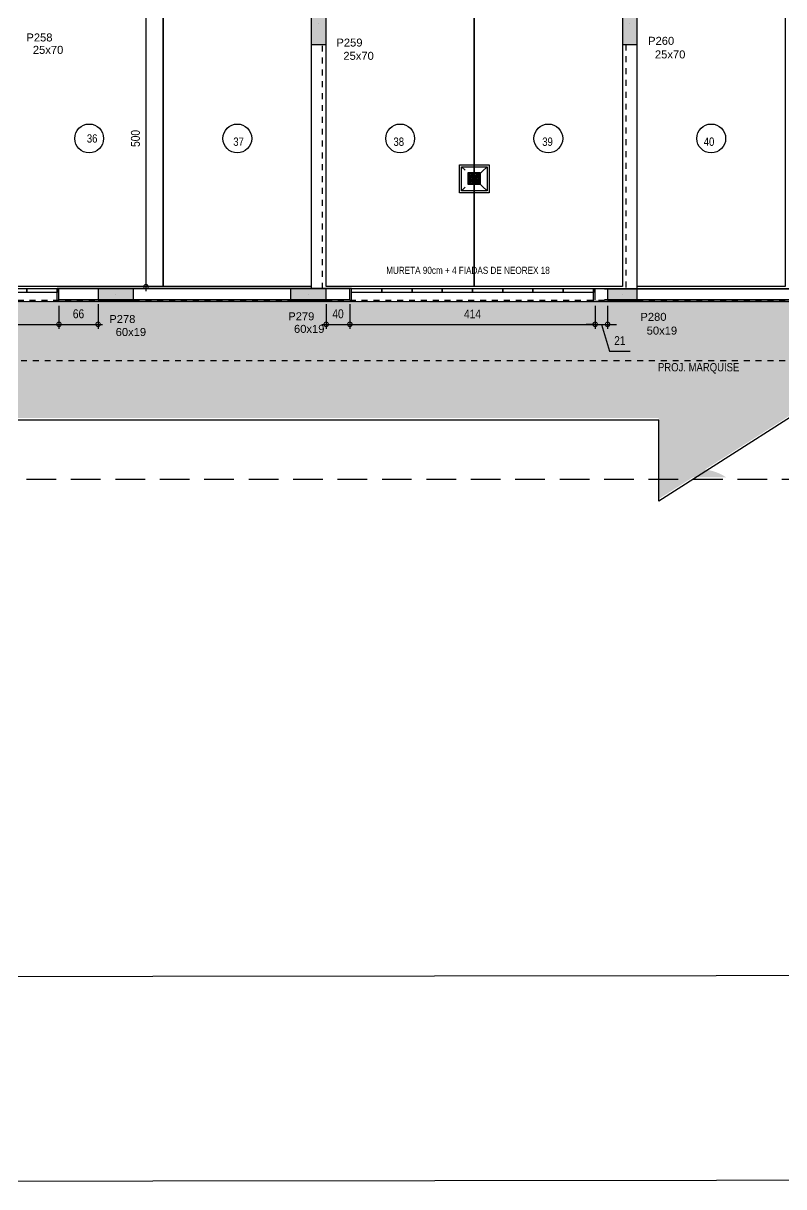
# Model space of a CAD drawing. Header units: metres. Extents: x -133 to 570, y -18 to 184.
# Drawn here: x -49.45 to -36.61, y -17.96 to 1.67 of the extents above; entities that cross this region are included whole.
import ezdxf
from ezdxf.enums import TextEntityAlignment as Align

# ---------------------------------------------------------------- set-up
doc = ezdxf.new("R2010")
doc.units = ezdxf.units.M
doc.header["$PDMODE"] = 1
for name, pattern in [('01-DUO-1ºPAVTO GERAL$0$252-LEGENDA DOS TERREOS$0$DASHDOT', [1, 0.5, -0.25, 0, -0.25]), ('01-DUO-1ºPAVTO GERAL$0$DASHDOT', [1, 0.5, -0.25, 0, -0.25]), ('DASHEDX2', [1.5, 1, -0.5]), ('terreno + circ vert$0$DASHEDX2', [1.5, 1, -0.5])]:
    doc.linetypes.add(name, pattern=pattern)
for name, color, linetype in [('01-DUO-1ºPAVTO GERAL$0$GG-DR0001', 7, 'Continuous'), ('01-DUO-1ºPAVTO GERAL$0$GG-DR0002', 7, 'Continuous'), ('01-DUO-1ºPAVTO GERAL$0$GG-DR0003', 7, 'Continuous'), ('01-DUO-1ºPAVTO GERAL$0$GG-DR0008', 8, 'Continuous'), ('01-DUO-1ºPAVTO GERAL$0$GG-DR0010', 7, 'Continuous'), ('01-DUO-1ºPAVTO GERAL$0$GG-SA0001', 7, 'Continuous'), ('01-DUO-1ºPAVTO GERAL$0$GG-SA0201', 7, '01-DUO-1ºPAVTO GERAL$0$252-LEGENDA DOS TERREOS$0$DASHDOT'), ('1', 232, 'DASHEDX2'), ('12', 232, 'Continuous'), ('242', 232, 'Continuous'), ('3', 2, 'Continuous'), ('9', 232, 'Continuous'), ('ARQ-ALV ACAB', 4, 'Continuous'), ('ARQ-ALV OSSO', 5, 'Continuous'), ('ARQ-AUX', 7, 'Continuous'), ('ARQ-AUX1', 1, 'Continuous'), ('ARQ-DIM EMBASAM', 2, 'Continuous'), ('ARQ-TXT EMBASAM', 2, 'Continuous'), ('ARQ-VG', 1, 'Continuous'), ('terreno + circ vert$0$ARQ-AUX1', 1, 'Continuous'), ('terreno + circ vert$0$ARQ-AUX2', 2, 'Continuous'), ('terreno + circ vert$0$ARQ-EST', 2, 'Continuous'), ('terreno + circ vert$0$ARQ-PRJ', 7, 'terreno + circ vert$0$DASHEDX2')]:
    doc.layers.add(name, color=color, linetype=linetype)
doc.styles.add('Adesa', font='ARIALN.TTF')
doc.styles.get("Standard").update_dxf_attribs({"font": 'arial.ttf'})
doc.dimstyles.new('ADESA 1-0075', dxfattribs={"dimtxt": 0.15, "dimasz": 0.15, "dimexe": 0.075, "dimexo": 0.1, "dimgap": 0.1, "dimtad": 1, "dimdec": 1, "dimlfac": 100, "dimzin": 12, "dimtxsty": 'Adesa', "dimblk": 'DOTSMALL', "dimcen": 1, "dimdle": 0.075, "dimclrd": 1, "dimclre": 1, "dimclrt": 256, "dimazin": 3, "dimtm": 1e-09, "dimtfac": 1, "dimtdec": 1, "dimtmove": 1, "dimatfit": 0, "dimldrblk": 'DOTSMALL', "dimfxl": 0.8, "dimtvp": 2, "dimtolj": 1, "dimtzin": 0, "dimarcsym": 0})

# ---------------------------------------------------------------- blocks, each defined once
blk = doc.blocks.new('terreno + circ vert')
at = {"layer": 'Defpoints'}
blk.add_lwpolyline([(45.0315, 1.1617, 0.0118069), (45.0465, 1.811), (45.1211, 8.4606), (42.945, 9.4812), (35.5548, 12.9472), (27.5061, 16.8929), (22.1014, 19.5405), (15.0017, 23.0148), (8.3251, 26.282), (0.4895, 30.0914), (-5.8932, 33.2362), (-11.2422, 35.8718), (-77.2068, 8.3436), (-72.4625, -3.025), (39.7459, -3.025), (40.5292, -3.025, 0.3925339)], format="xyb", close=True, dxfattribs=at)
at = {"layer": 'terreno + circ vert$0$ARQ-AUX1'}
for points in [[(-132.8558, -14.5091), (76.3731, -14.2627)], [(-132.8514, -17.9591), (76.3775, -17.7127)]]:
    blk.add_lwpolyline(points, dxfattribs=at)
at = {"layer": 'terreno + circ vert$0$ARQ-AUX2'}
blk.add_lwpolyline([(50.6534, 15.6421), (50.954, 7.4395), (50.9733, 6.3505), (49.7456, 5.0785), (48.4958, 5.0564), (48.5844, 0.0551), (49.8343, 0.0772), (51.1062, -1.1505), (51.1366, -2.868, -0.4190878), (46.6423, -7.4477), (41.7571, -7.4531), (40.5424, -6.2398), (40.5424, -5.025), (-9.4576, -5.025), (-9.4576, -6.3993), (-12.8191, -4.225), (-35.3141, -4.225), (-38.7204, -6.3934), (-38.7204, -5.025), (-98.7204, -5.025)], format="xyb", dxfattribs=at)
at = {"layer": 'terreno + circ vert$0$ARQ-EST', "color": 102}
blk.add_lwpolyline([(45.0315, 1.1617, 0.011807), (45.0465, 1.811), (45.1211, 8.4606), (42.945, 9.4812), (35.5548, 12.9472), (27.5061, 16.8929), (22.1014, 19.5405), (15.0017, 23.0148), (8.3251, 26.282), (0.4895, 30.0914), (-5.8932, 33.2362), (-11.2422, 35.8718), (-77.2068, 8.3436), (-72.4625, -3.025), (39.7459, -3.025), (40.5291, -3.025, 0.3925275), (45.0315, 1.1617)], format="xyb", dxfattribs=at)
at = {"layer": 'terreno + circ vert$0$ARQ-PRJ', "color": 1, "ltscale": 0.5}
blk.add_lwpolyline([(48.0419, 1.3908), (48.1056, 7.0609), (42.945, 9.4812), (35.5548, 12.9472), (27.5061, 16.8929), (22.1014, 19.5405), (15.0017, 23.0148), (8.3251, 26.282), (0.4895, 30.0914), (-5.8932, 33.2362), (-12.2759, 36.3811), (-18.9156, 39.6675), (-31.5995, 31.2229), (-104.3835, 0.8491), (-104.1403, -6.025), (40.5424, -6.025, 0.4109303)], format="xyb", close=True, dxfattribs=at)
blk = doc.blocks.new('PL NEOREX 18')
at = {"layer": 'ARQ-AUX1'}
blk.add_lwpolyline([(0, 0), (0.51, 0), (0.51, -0.07), (0, -0.07)], close=True, dxfattribs=at)
blk = doc.blocks.new('_DotSmall')
at = {"color": 0, "linetype": 'ByBlock', "const_width": 0.5}
blk.add_lwpolyline([(-0.0625, 0, 1), (0.0625, 0, 1)], format="xyb", close=True, dxfattribs=at)
blk = doc.blocks.new('*D104')
at = {"layer": 'ARQ-DIM EMBASAM', "color": 1, "lineweight": -2, "transparency": 16777216}
for p, q in [((-43.933, -3.1), (-43.933, -3.486)), ((-39.793, -3.1), (-39.793, -3.486)), ((-44.008, -3.411), (-39.718, -3.411))]:
    blk.add_line(p, q, dxfattribs=at)
at = {"layer": 'Defpoints', "color": 0, "transparency": 16777216}
for p in [(-43.933, -3, 0), (-39.793, -3), (-39.793, -3.411)]:
    blk.add_point(p, dxfattribs=at)
at = {"layer": 'ARQ-DIM EMBASAM', "color": 1, "lineweight": -2, "transparency": 16777216, "xscale": 0.15, "yscale": 0.15, "zscale": 0.15, "rotation": 180}
blk.add_blockref('_DotSmall', (-43.933, -3.411), dxfattribs=at)
at = {"layer": 'ARQ-DIM EMBASAM', "color": 1, "lineweight": -2, "transparency": 16777216, "xscale": 0.15, "yscale": 0.15, "zscale": 0.15}
blk.add_blockref('_DotSmall', (-39.793, -3.411), dxfattribs=at)
at = {"layer": 'ARQ-DIM EMBASAM', "transparency": 16777216, "insert": (-41.863, -3.236), "char_height": 0.15, "attachment_point": 5, "style": 'Adesa'}
blk.add_mtext('\\A1;414', dxfattribs=at)
blk = doc.blocks.new('*D105')
at = {"layer": 'ARQ-DIM EMBASAM', "color": 1, "lineweight": -2, "transparency": 16777216}
for p, q in [((-52.983, -3.1), (-52.983, -3.486)), ((-48.843, -3.1), (-48.843, -3.486)), ((-53.058, -3.411), (-48.768, -3.411))]:
    blk.add_line(p, q, dxfattribs=at)
at = {"layer": 'Defpoints', "color": 0, "transparency": 16777216}
for p in [(-52.983, -3, 0), (-48.843, -3), (-48.843, -3.411)]:
    blk.add_point(p, dxfattribs=at)
at = {"layer": 'ARQ-DIM EMBASAM', "color": 1, "lineweight": -2, "transparency": 16777216, "xscale": 0.15, "yscale": 0.15, "zscale": 0.15, "rotation": 180}
blk.add_blockref('_DotSmall', (-52.983, -3.411), dxfattribs=at)
at = {"layer": 'ARQ-DIM EMBASAM', "color": 1, "lineweight": -2, "transparency": 16777216, "xscale": 0.15, "yscale": 0.15, "zscale": 0.15}
blk.add_blockref('_DotSmall', (-48.843, -3.411), dxfattribs=at)
at = {"layer": 'ARQ-DIM EMBASAM', "transparency": 16777216, "insert": (-50.913, -3.236), "char_height": 0.15, "attachment_point": 5, "style": 'Adesa'}
blk.add_mtext('\\A1;414', dxfattribs=at)
blk = doc.blocks.new('*D91')
at = {"layer": 'ARQ-DIM EMBASAM', "color": 1, "lineweight": -2, "transparency": 16777216}
for p, q in [((-39.793, -3.1), (-39.793, -3.486)), ((-39.583, -3.1), (-39.583, -3.486)), ((-39.793, -3.411), (-39.943, -3.411)), ((-39.793, -3.411), (-39.583, -3.411)), ((-39.793, -3.411), (-39.583, -3.411)), ((-39.688, -3.411), (-39.553, -3.862)), ((-39.583, -3.411), (-39.433, -3.411)), ((-39.553, -3.862), (-39.199, -3.862))]:
    blk.add_line(p, q, dxfattribs=at)
at = {"layer": 'Defpoints', "color": 0, "transparency": 16777216}
for p in [(-39.793, -3), (-39.583, -3), (-39.583, -3.411)]:
    blk.add_point(p, dxfattribs=at)
at = {"layer": 'ARQ-DIM EMBASAM', "color": 1, "lineweight": -2, "transparency": 16777216, "xscale": 0.15, "yscale": 0.15, "zscale": 0.15}
blk.add_blockref('_DotSmall', (-39.793, -3.411), dxfattribs=at)
at = {"layer": 'ARQ-DIM EMBASAM', "color": 1, "lineweight": -2, "transparency": 16777216, "xscale": 0.15, "yscale": 0.15, "zscale": 0.15, "rotation": 180}
blk.add_blockref('_DotSmall', (-39.583, -3.411), dxfattribs=at)
at = {"layer": 'ARQ-DIM EMBASAM', "transparency": 16777216, "insert": (-39.376, -3.686), "char_height": 0.15, "attachment_point": 5, "style": 'Adesa'}
blk.add_mtext('\\A1;21', dxfattribs=at)
blk = doc.blocks.new('*D92')
at = {"layer": 'ARQ-DIM EMBASAM', "color": 1, "lineweight": -2, "transparency": 16777216}
for p, q in [((-48.843, -3.1), (-48.843, -3.486)), ((-48.183, -3.07), (-48.183, -3.486)), ((-48.918, -3.411), (-48.108, -3.411))]:
    blk.add_line(p, q, dxfattribs=at)
at = {"layer": 'Defpoints', "color": 0, "transparency": 16777216}
for p in [(-48.843, -3), (-48.183, -2.97), (-48.183, -3.411)]:
    blk.add_point(p, dxfattribs=at)
at = {"layer": 'ARQ-DIM EMBASAM', "color": 1, "lineweight": -2, "transparency": 16777216, "xscale": 0.15, "yscale": 0.15, "zscale": 0.15, "rotation": 180}
blk.add_blockref('_DotSmall', (-48.843, -3.411), dxfattribs=at)
at = {"layer": 'ARQ-DIM EMBASAM', "color": 1, "lineweight": -2, "transparency": 16777216, "xscale": 0.15, "yscale": 0.15, "zscale": 0.15}
blk.add_blockref('_DotSmall', (-48.183, -3.411), dxfattribs=at)
at = {"layer": 'ARQ-DIM EMBASAM', "transparency": 16777216, "insert": (-48.513, -3.234), "char_height": 0.15, "attachment_point": 5, "style": 'Adesa'}
blk.add_mtext('\\A1;66', dxfattribs=at)
blk = doc.blocks.new('*D100')
at = {"layer": 'ARQ-DIM EMBASAM', "color": 1, "lineweight": -2, "transparency": 16777216}
for p, q in [((-44.333, -3.07), (-44.333, -3.486)), ((-43.933, -3.07), (-43.933, -3.486)), ((-44.408, -3.411), (-43.858, -3.411))]:
    blk.add_line(p, q, dxfattribs=at)
at = {"layer": 'Defpoints', "color": 0, "transparency": 16777216}
for p in [(-44.333, -2.97), (-43.933, -2.97), (-43.933, -3.411)]:
    blk.add_point(p, dxfattribs=at)
at = {"layer": 'ARQ-DIM EMBASAM', "color": 1, "lineweight": -2, "transparency": 16777216, "xscale": 0.15, "yscale": 0.15, "zscale": 0.15, "rotation": 180}
blk.add_blockref('_DotSmall', (-44.333, -3.411), dxfattribs=at)
at = {"layer": 'ARQ-DIM EMBASAM', "color": 1, "lineweight": -2, "transparency": 16777216, "xscale": 0.15, "yscale": 0.15, "zscale": 0.15}
blk.add_blockref('_DotSmall', (-43.933, -3.411), dxfattribs=at)
at = {"layer": 'ARQ-DIM EMBASAM', "transparency": 16777216, "insert": (-44.133, -3.234), "char_height": 0.15, "attachment_point": 5, "style": 'Adesa'}
blk.add_mtext('\\A1;40', dxfattribs=at)
blk = doc.blocks.new('vaga')
blk.add_lwpolyline([(5, 0), (5, -2.5), (0, -2.5), (0, 0)], close=True)
blk.add_circle((2.5, -1.25), 0.243)
blk = doc.blocks.new('*D174')
at = {"layer": 'ARQ-DIM EMBASAM', "color": 1, "lineweight": -2, "transparency": 16777216}
for p, q in [((-47.183, 2.225), (-47.45, 2.225)), ((-47.375, 2.3), (-47.375, -2.85)), ((-47.183, -2.775), (-47.45, -2.775))]:
    blk.add_line(p, q, dxfattribs=at)
at = {"layer": 'Defpoints', "color": 0, "transparency": 16777216}
for p in [(-47.083, 2.225, 0), (-47.375, -2.775), (-47.083, -2.775, 0)]:
    blk.add_point(p, dxfattribs=at)
at = {"layer": 'ARQ-DIM EMBASAM', "color": 1, "lineweight": -2, "transparency": 16777216, "xscale": 0.15, "yscale": 0.15, "zscale": 0.15}
for p, rotation in [((-47.375, 2.225), 90), ((-47.375, -2.775), 270)]:
    blk.add_blockref('_DotSmall', p, dxfattribs=dict(at, rotation=rotation))
at = {"layer": 'ARQ-DIM EMBASAM', "transparency": 16777216, "insert": (-47.552, -0.275), "char_height": 0.15, "attachment_point": 5, "rotation": 90, "style": 'Adesa'}
blk.add_mtext('\\A1;500', dxfattribs=at)
blk = doc.blocks.new('01-DUO-1ºPAVTO GERAL$0$252-LEGENDA DOS TERREOS$0$CAP')
at = {"layer": '01-DUO-1ºPAVTO GERAL$0$GG-DR0003'}
blk.add_lwpolyline([(-0.369, 0.35), (0.369, 0.35), (0.369, -0.35), (-0.369, -0.35)], close=True, dxfattribs=at)
at = {"layer": '01-DUO-1ºPAVTO GERAL$0$GG-DR0010'}
blk.add_lwpolyline([(-0.319, 0.3), (0.319, 0.3), (0.319, -0.3), (-0.319, -0.3)], close=True, dxfattribs=at)
at = {"layer": '01-DUO-1ºPAVTO GERAL$0$GG-SA0201', "linetype": '01-DUO-1ºPAVTO GERAL$0$DASHDOT'}
for p, q in [((0.319, -0.3), (-0.319, 0.3)), ((0.319, 0.3), (-0.319, -0.3))]:
    blk.add_line(p, q, dxfattribs=at)
blk = doc.blocks.new('01-DUO-1ºPAVTO GERAL$0$252-LEGENDA DOS TERREOS$0$GG-RALO25x25')
at = {"layer": '01-DUO-1ºPAVTO GERAL$0$GG-DR0002'}
for p, q in [((-0.124, 0.128), (0.126, 0.128)), ((-0.124, -0.122), (-0.124, 0.128)), ((0.126, 0.128), (0.126, -0.122)), ((0.126, -0.122), (-0.124, -0.122))]:
    blk.add_line(p, q, dxfattribs=at)
at = {"layer": '01-DUO-1ºPAVTO GERAL$0$GG-DR0008'}
for p, q in [((-0.116, 0.121), (0.119, 0.121)), ((-0.116, -0.114), (-0.116, 0.121)), ((-0.107, 0.107), (-0.058, 0.107)), ((-0.107, 0.058), (-0.107, 0.107)), ((-0.067, 0.006), (-0.106, 0.01)), ((-0.101, 0.034), (-0.063, 0.022)), ((-0.06, 0.03), (-0.098, 0.043)), ((-0.081, 0.07), (-0.05, 0.044)), ((-0.044, 0.05), (-0.074, 0.077)), ((-0.029, 0.006), (-0.054, 0.006)), ((-0.048, 0.096), (-0.029, 0.06)), ((-0.021, 0.063), (-0.039, 0.1)), ((-0.01, 0.106), (-0.006, 0.067)), ((-0.006, 0.054), (-0.006, 0.029)), ((0.006, 0.029), (0.006, 0.054)), ((0.007, 0.067), (0.011, 0.106)), ((0.034, 0.101), (0.022, 0.063)), ((0.054, 0.006), (0.029, 0.006)), ((0.03, 0.06), (0.043, 0.098)), ((0.07, 0.081), (0.044, 0.05)), ((0.05, 0.044), (0.077, 0.074)), ((0.058, 0.107), (0.107, 0.107)), ((0.096, 0.048), (0.06, 0.029)), ((0.063, 0.021), (0.1, 0.039)), ((0.106, 0.01), (0.067, 0.006)), ((0.107, 0.107), (0.107, 0.058)), ((0.119, 0.121), (0.119, -0.114)), ((0.119, -0.114), (-0.116, -0.114)), ((-0.107, -0.107), (-0.107, -0.058)), ((-0.058, -0.107), (-0.107, -0.107)), ((-0.106, -0.011), (-0.067, -0.007)), ((-0.063, -0.021), (-0.1, -0.039)), ((-0.096, -0.048), (-0.06, -0.029)), ((-0.05, -0.044), (-0.077, -0.074)), ((-0.07, -0.081), (-0.044, -0.05)), ((-0.054, -0.006), (-0.029, -0.006)), ((-0.03, -0.06), (-0.043, -0.098)), ((-0.034, -0.101), (-0.022, -0.063)), ((-0.006, -0.067), (-0.01, -0.106)), ((-0.006, -0.029), (-0.006, -0.054)), ((0.006, -0.054), (0.006, -0.029)), ((0.011, -0.106), (0.007, -0.067)), ((0.021, -0.063), (0.039, -0.1)), ((0.029, -0.006), (0.054, -0.006)), ((0.048, -0.096), (0.029, -0.06)), ((0.044, -0.05), (0.074, -0.077)), ((0.081, -0.07), (0.05, -0.044)), ((0.107, -0.107), (0.058, -0.107)), ((0.06, -0.03), (0.098, -0.043)), ((0.101, -0.034), (0.063, -0.022)), ((0.067, -0.007), (0.106, -0.011)), ((0.107, -0.058), (0.107, -0.107))]:
    blk.add_line(p, q, dxfattribs=at)
blk.add_circle((0, 0), 0.0148, dxfattribs=at)
for radius, start, end in [(0.122, 118.5062, 151.4935), (0.107, 158.8888, 174.7912), (0.107, 136.3888, 153.52), (0.107, 113.8888, 131.02), (0.0669, 161.3747, 174.7912), (0.0669, 138.8747, 154.1), (0.054, 96.5217, 173.4783), (0.0669, 116.3747, 131.6), (0.107, 96.1033, 108.52), (0.0301, 101.7738, 168.2262), (0.0669, 96.1033, 109.1), (0.0669, 71.3747, 84.7912), (0.054, 6.5217, 83.4783), (0.0301, 11.7738, 78.2262), (0.107, 68.8888, 84.7912), (0.0669, 48.8747, 64.1), (0.107, 46.3888, 63.52), (0.0669, 26.3747, 41.6), (0.122, 28.5065, 61.4938), (0.0669, 5.2088, 19.1), (0.107, 23.8888, 41.02), (0.107, 5.2088, 18.52), (0.122, 208.5065, 241.4938), (0.107, 186.1033, 198.52), (0.107, 203.8888, 221.02), (0.107, 226.3888, 243.52), (0.0669, 186.1033, 199.1), (0.0669, 206.3747, 221.6), (0.054, 186.5217, 263.4783), (0.0669, 228.8747, 244.1), (0.107, 248.8888, 263.8967), (0.0301, 191.7738, 258.2262), (0.0669, 251.3747, 263.8967), (0.0301, 281.7738, 348.2262), (0.054, 276.5217, 353.4783), (0.0669, 275.2088, 289.1), (0.107, 275.2088, 288.52), (0.0669, 296.3747, 311.6), (0.107, 293.8888, 311.02), (0.0669, 318.8747, 334.1), (0.122, 298.5062, 331.4935), (0.0669, 341.3747, 353.8967), (0.107, 316.3888, 333.52), (0.107, 338.8888, 353.8967)]:
    blk.add_arc((0, 0), radius, start, end, dxfattribs=at)
blk = doc.blocks.new('01-DUO-1ºPAVTO GERAL$0$capr')
at = {"layer": '01-DUO-1ºPAVTO GERAL$0$GG-DR0001', "xscale": 0.810756977158082, "yscale": 0.810756977158082, "zscale": 0.810756977158082}
blk.add_blockref('01-DUO-1ºPAVTO GERAL$0$252-LEGENDA DOS TERREOS$0$GG-RALO25x25', (0, 0), dxfattribs=at)
at = {"layer": '01-DUO-1ºPAVTO GERAL$0$GG-DR0002', "xscale": 0.6766917293233085, "yscale": 0.6766917293233085, "zscale": 0.6766917293233085}
blk.add_blockref('01-DUO-1ºPAVTO GERAL$0$252-LEGENDA DOS TERREOS$0$CAP', (0, 0), dxfattribs=at)
blk = doc.blocks.new('A$Cee096e9b')
at = {"layer": '01-DUO-1ºPAVTO GERAL$0$GG-SA0001'}
blk.add_blockref('01-DUO-1ºPAVTO GERAL$0$capr', (-41.833, -0.955, 0), dxfattribs=at)
blk = doc.blocks.new('EST-LO-024-2S2-R00')
at = {"layer": '3'}
h = blk.add_hatch(color=8, dxfattribs=at)
h.dxf.hatch_style = 1
h.paths.add_polyline_path([(-2992.8, -2270.2), (-3019.8, -2205.6), (-3034.5, -2211.8), (-3140.1, -1958.9), (-3125.3, -1952.8), (-3148.4, -1897.4), (-3180.7, -1910.9), (-3025.1, -2283.7)])
h.paths.add_polyline_path([(-3206.6, -1758), (-3258.6, -1633.5), (-3290.9, -1646.9), (-3238.9, -1771.5)])
h.paths.add_polyline_path([(-3349, -1507.6), (-3316.7, -1494.1), (-3339.8, -1438.7), (-3354.6, -1444.9), (-3459.4, -1193.9), (-3444.6, -1187.7), (-3471.6, -1123.1), (-3503.9, -1136.6)])
h.paths.add_polyline_path([(-306.7, -556.4), (-324.2, -563.7), (-113.5, -1068.5), (37.8, -1005.3), (30.5, -987.8), (-103.3, -1043.7)])
h.paths.add_polyline_path([(-359.3, -578.4), (-336.2, -633.7), (-321.4, -627.5), (-160.8, -1012.4), (-175.5, -1018.5), (-140.1, -1103.5), (-87.5, -1081.5), (-94.7, -1064.2), (-115.1, -1072.7), (-327, -564.9)])
h.paths.add_polyline_path([(395.9, -855.9), (368.9, -791.3), (354.2, -797.5), (193.5, -412.6), (208.3, -406.5), (185.2, -351.1), (-61.2, -453.9), (-28.1, -533.3), (-10.5, -526), (-36.4, -464.2), (160.2, -382.1), (356.3, -851.9), (159.7, -933.9), (133.1, -870.2), (115.6, -877.5), (142.2, -941.2), (123.7, -948.9), (131, -966.4)])
h.paths.add_polyline_path([(-627.4, 63.9), (-600.4, -0.7), (-585.6, 5.5), (-425.8, -377.5), (-440.5, -383.6), (-417.4, -439), (-385.1, -425.5), (-595.1, 77.4)])
h.paths.add_polyline_path([(-82.9, 291.2), (-592.3, 78.6), (-382.4, -424.4), (-364.8, -417), (-567.4, 68.4), (-107.9, 260.2), (-6.9, 18.4), (-242.3, -79.8), (-140.6, -323.5), (-70, -294), (-77.3, -276.5), (-130.4, -298.6), (-217.4, -90), (0.4, 0.9), (87.4, -207.7), (34.4, -229.8), (41.7, -247.4), (127, -211.8), (103.9, -156.4), (89.2, -162.5), (-70.7, 220.4), (-55.9, 226.6)])
h.paths.add_polyline_path([(2148.7, 313.5), (2171.8, 258.1), (2186.6, 264.2), (2292.1, 11.4), (2277.4, 5.2), (2304.3, -59.4), (2336.6, -45.9), (2181, 326.9)])
h.paths.add_polyline_path([(2122.9, 466.3), (2070.9, 590.9), (2038.6, 577.4), (2090.6, 452.8)])
h.paths.add_polyline_path([(1825.6, 1087.7), (1852.5, 1023.1), (1867.3, 1029.3), (1972.1, 778.3), (1957.3, 772.1), (1980.4, 716.7), (2012.7, 730.2), (1857.9, 1101.2)])
h.paths.add_polyline_path([(687.2, -2304.2), (747.2, -2304.2), (747.2, -2285.2), (687.2, -2285.2)])
h.paths.add_polyline_path([(172.1, -2304.2), (222.1, -2304.2), (222.1, -2285.2), (172.1, -2285.2)])
h.paths.add_polyline_path([(-362.9, -2304.2), (-302.9, -2304.2), (-302.9, -2285.2), (-362.9, -2285.2)])
h.paths.add_polyline_path([(-687.9, -2304.2), (-627.9, -2304.2), (-627.9, -2285.2), (-687.9, -2285.2)])
h.paths.add_polyline_path([(-3188.9, -1899.1), (-3198.5, -1876), (-3244.7, -1895.3), (-3235, -1918.4)])
h.paths.add_polyline_path([(-3615.3, -2304.2), (-3555.3, -2304.2), (-3555.3, -2279.2), (-3615.3, -2279.2)])
h.paths.add_polyline_path([(-3783, -1816.6), (-3792.7, -1793.5), (-3849.9, -1817.4), (-3840.3, -1840.5)])
h.paths.add_polyline_path([(-3945.1, -1347.8), (-3954.7, -1324.7), (-4000.8, -1344), (-3991.2, -1367)])
h.paths.add_polyline_path([(-4149.4, -2248.7), (-4126.3, -2304.1), (-4099.2, -2304.1), (-4126.3, -2239.1)])
h.paths.add_polyline_path([(-3030.3, -2279.2), (-3078.8, -2279.2), (-3078.8, -2304.2), (-3019.8, -2304.2)])
h.paths.add_polyline_path([(-4202.5, -1991.6), (-4212.1, -1968.6), (-4258.3, -1987.8), (-4248.6, -2010.9)])
h.paths.add_polyline_path([(-4393.1, -1534.7), (-4402.8, -1511.7), (-4448.9, -1530.9), (-4439.3, -1554)])
h.paths.add_polyline_path([(-3497, -1160.8), (-3506.6, -1137.8), (-3552.8, -1157), (-3543.2, -1180.1)])
h.paths.add_polyline_path([(-3306.3, -1617.7), (-3316, -1594.6), (-3362.1, -1613.9), (-3352.5, -1636.9)])
h.paths.add_polyline_path([(-1267.9, -2304.2), (-1207.9, -2304.2), (-1207.9, -2285.2), (-1267.9, -2285.2)])
h.paths.add_polyline_path([(-1847.9, -2304.2), (-1787.9, -2304.2), (-1787.9, -2285.2), (-1847.9, -2285.2)])
h.paths.add_polyline_path([(-2427.9, -2304.2), (-2367.9, -2304.2), (-2367.9, -2285.2), (-2427.9, -2285.2)])
h.paths.add_polyline_path([(-2506.5, -2067.2), (-2474.2, -2053.8), (-2512.7, -1961.5), (-2545, -1975)])
h.paths.add_polyline_path([(197.1, -1873.2), (222.1, -1873.2), (222.1, -1803.2), (197.1, -1803.2)])
h.paths.add_polyline_path([(-327.9, -1873.2), (-302.9, -1873.2), (-302.9, -1803.2), (-327.9, -1803.2)])
h.paths.add_polyline_path([(-852.9, -1873.2), (-827.9, -1873.2), (-827.9, -1803.2), (-852.9, -1803.2)])
h.paths.add_polyline_path([(722.1, -1851.2), (747.1, -1851.2), (747.1, -1781.2), (722.1, -1781.2)])
h.paths.add_polyline_path([(-2008.1, -1859.3), (-1971.2, -1843.9), (-2009.7, -1751.6), (-2046.7, -1767)])
h.paths.add_polyline_path([(-1509.8, -1651.3), (-1477.5, -1637.8), (-1516, -1545.5), (-1548.3, -1559)])
h.paths.add_polyline_path([(-2727, -1538.9), (-2694.7, -1525.4), (-2733.2, -1433.1), (-2765.5, -1446.6)])
h.paths.add_polyline_path([(722.1, -1393.2), (747.1, -1393.2), (747.1, -1323.2), (722.1, -1323.2)])
h.paths.add_polyline_path([(-1016, -1445.3), (-983.7, -1431.8), (-1022.3, -1339.5), (-1054.6, -1353)])
h.paths.add_polyline_path([(-2180.3, -1446.7), (-2143.4, -1431.3), (-2181.9, -1339.1), (-2218.8, -1354.5)])
h.paths.add_polyline_path([(-522.3, -1239.1), (-490.1, -1225.7), (-528.6, -1133.4), (-560.9, -1146.9)])
h.paths.add_polyline_path([(-1682, -1238.8), (-1649.7, -1225.3), (-1688.2, -1133), (-1720.5, -1146.5)])
h.paths.add_polyline_path([(-2277, -1215.1), (-2240.1, -1199.7), (-2278.6, -1107.4), (-2315.5, -1122.8)])
h.paths.add_polyline_path([(-1188.2, -1032.7), (-1155.9, -1019.2), (-1194.5, -926.9), (-1226.8, -940.4)])
h.paths.add_polyline_path([(-1778.6, -1007.1), (-1746.3, -993.6), (-1784.9, -901.4), (-1817.2, -914.8)])
h.paths.add_polyline_path([(-2946.7, -1012.4), (-2914.4, -998.9), (-2952.9, -906.7), (-2985.2, -920.1)])
h.paths.add_polyline_path([(349, -899.3), (404.4, -876.2), (397, -858.7), (341.7, -881.8)])
h.paths.add_polyline_path([(-694.5, -826.6), (-662.2, -813.1), (-700.7, -720.9), (-733, -734.3)])
h.paths.add_polyline_path([(769.3, -730.4), (801.6, -716.9), (792, -693.8), (759.7, -707.3)])
h.paths.add_polyline_path([(-1284.9, -801.1), (-1252.6, -787.6), (-1291.1, -695.3), (-1323.4, -708.8)])
h.paths.add_polyline_path([(-2448.4, -804.4), (-2411.5, -789), (-2450, -696.7), (-2486.9, -712.2)])
h.paths.add_polyline_path([(72.8, -775.1), (90.4, -767.8), (32.2, -628.4), (14.7, -635.7)], flags=17)
h.paths.add_polyline_path([(793.6, -689.9), (825.9, -676.4), (787.4, -584.1), (755.1, -597.6)])
h.paths.add_polyline_path([(-791.2, -595), (-758.9, -581.5), (-797.4, -489.2), (-829.7, -502.7)])
h.paths.add_polyline_path([(-1950, -596.5), (-1917.7, -583), (-1956.3, -490.7), (-1988.6, -504.2)])
h.paths.add_polyline_path([(1289.2, -483.1), (1326.1, -467.7), (1287.6, -375.4), (1250.7, -390.8)])
h.paths.add_polyline_path([(-1456.3, -390.4), (-1424, -376.9), (-1462.5, -284.6), (-1494.8, -298.1)])
h.paths.add_polyline_path([(1792.2, -273.1), (1824.5, -259.7), (1785.9, -167.4), (1753.6, -180.9)])
h.paths.add_polyline_path([(621.5, -277.4), (653.8, -263.9), (615.2, -171.6), (582.9, -185.1)])
h.paths.add_polyline_path([(-962.6, -184.3), (-930.3, -170.8), (-968.8, -78.6), (-1001.1, -92)])
h.paths.add_polyline_path([(1117, -70.5), (1153.9, -55.1), (1115.4, 37.1), (1078.5, 21.7)])
h.paths.add_polyline_path([(524.8, -45.7), (557.1, -32.3), (518.6, 60), (486.3, 46.5)])
h.paths.add_polyline_path([(1020.4, 161.1), (1057.3, 176.5), (1018.8, 268.8), (981.8, 253.4)])
h.paths.add_polyline_path([(1571.6, 255.2), (1603.9, 268.7), (1565.4, 360.9), (1533.1, 347.5)])
h.paths.add_polyline_path([(353.4, 364.9), (385.7, 378.4), (347.2, 470.7), (314.9, 457.2)])
h.paths.add_polyline_path([(849, 571.8), (885.9, 587.2), (847.4, 679.4), (810.4, 664)])
h.paths.add_polyline_path([(1351.9, 781.7), (1384.2, 795.1), (1345.7, 887.4), (1313.4, 874)])
h.paths.add_polyline_path([(-3822, -2163.3), (-3831.7, -2140.3), (-3877.8, -2159.5), (-3868.2, -2182.6)])
edge = h.paths.add_edge_path(flags=17)
edge.add_arc((-4437.3, -2293.7), 20, 0, 360)
edge = h.paths.add_edge_path(flags=17)
edge.add_arc((-4795.4, -2067.7), 20, 0, 360)
edge = h.paths.add_edge_path(flags=17)
edge.add_arc((-4570.7, -1974), 20, 0, 360)
edge = h.paths.add_edge_path()
edge.add_arc((-4697.2, -1670.8), 20, 0, 360)
edge = h.paths.add_edge_path(flags=17)
edge.add_arc((-4437.3, -2293.7), 20, 0, 360)
edge = h.paths.add_edge_path(flags=17)
edge.add_arc((-4795.4, -2067.7), 20, 0, 360)
edge = h.paths.add_edge_path(flags=17)
edge.add_arc((-4570.7, -1974), 20, 0, 360)
at = {"layer": '1'}
for p, q in [((-687.9, -2285.2), (-833.9, -2285.2)), ((222.1, -2285.2), (687.2, -2285.2)), ((222.1, -2304.2), (687.2, -2304.2)), ((-2897.9, -2406.2), (747.2, -2406.2))]:
    blk.add_line(p, q, dxfattribs=at)
for points in [[(-327.9, -1873), (-327.9, -2285.2)], [(-308.9, -2285.2), (-308.9, -1873)], [(203.1, -1873), (203.1, -2285.2)], [(222.1, -2285.2), (222.1, -1873)], [(-362.9, -2285.2), (-627.9, -2285.2)], [(172.1, -2285.2), (-302.9, -2285.2)], [(-843.4, -2304.2), (-687.9, -2304.2)], [(-627.9, -2304.2), (-362.9, -2304.2)], [(-302.9, -2304.2), (172.1, -2304.2)]]:
    blk.add_lwpolyline(points, dxfattribs=at)
at = {"layer": '242', "linetype": 'Continuous'}
for p, q in [((-315.4, -1838.4), (-315.4, -1838.4)), ((209.6, -1838.4), (209.6, -1838.4)), ((-657.9, -2294.7), (-657.9, -2294.7)), ((-332.9, -2294.7), (-332.9, -2294.7)), ((197.1, -2294.7), (197.1, -2294.7))]:
    blk.add_line(p, q, dxfattribs=at)
at = {"layer": '3'}
for p, q in [((-315.4, -1838.4), (-315.4, -1838.4)), ((209.6, -1838.4), (209.6, -1838.4)), ((-657.9, -2294.7), (-657.9, -2294.7)), ((-332.9, -2294.7), (-332.9, -2294.7)), ((197.1, -2294.7), (197.1, -2294.7))]:
    blk.add_line(p, q, dxfattribs=at)
for points in [[(-327.9, -1873.2), (-302.9, -1873.2), (-302.9, -1803.2), (-327.9, -1803.2), (-327.9, -1873.2)], [(197.1, -1873.2), (222.1, -1873.2), (222.1, -1803.2), (197.1, -1803.2), (197.1, -1873.2)], [(-687.9, -2304.2), (-627.9, -2304.2), (-627.9, -2285.2), (-687.9, -2285.2), (-687.9, -2304.2)], [(-362.9, -2304.2), (-302.9, -2304.2), (-302.9, -2285.2), (-362.9, -2285.2), (-362.9, -2304.2)], [(172.1, -2304.2), (222.1, -2304.2), (222.1, -2285.2), (172.1, -2285.2), (172.1, -2304.2)]]:
    blk.add_lwpolyline(points, dxfattribs=at)
at = {"layer": '12'}
for s, p in [('25x70', (-797.9, -1888.9)), ('25x70', (252.1, -1896.6)), ('25x70', (-273.8, -1899)), ('60x19', (-658.1, -2364.9)), ('60x19', (-357.1, -2359.6, 0)), ('50x19', (238.2, -2362.5))]:
    blk.add_text(s, height=13.5, dxfattribs=at).set_placement(p)
at = {"layer": '9'}
for s, p in [('P258', (-808.8, -1868)), ('P259', (-285.5, -1876.6)), ('P260', (240.6, -1873.7)), ('P278', (-668.9, -2343)), ('P279', (-366.8, -2338.4, 0)), ('P280', (227.6, -2339.3))]:
    blk.add_text(s, height=13.5, dxfattribs=at).set_placement(p)

msp = doc.modelspace()

# ---------------------------------------------------------------- hatches: boundary and pattern name
at = {"layer": 'ARQ-DIM EMBASAM'}
h = msp.add_hatch(dxfattribs=at)
h.set_pattern_fill('AR-HBONE', color=252, scale=0.002)
h.set_pattern_definition([(67.64892, (-51.5757, 20.02397), (-0.11066073, 0.26520687), [0.6096, -0.2032]), (157.64892, (-51.49843, 20.2119), (-0.11066073, 0.26520687), [0.6096, -0.2032])])
edge = h.paths.add_edge_path(flags=16)
edge.add_arc((-96.7346, -0.3536), 2, 0, 360)
edge = h.paths.add_edge_path()
edge.add_line((-38.1418, -5.9899), (-37.5855, -5.9899))
edge.add_arc((-38.0101, -6.6143), 0.7551, 55.78733, 84.7815)
edge.add_line((-37.9414, -5.8623), (-35.3141, -4.1899))
edge.add_line((-35.3141, -4.1899), (-12.8639, -4.1899))
edge.add_line((-12.8639, -4.1899), (-10.3082, -5.8168))
edge.add_arc((-8.749, -3.9324), 2.4458, 230.39473, 253.15872)
edge.add_line((-9.4576, -6.2733), (-9.4576, -4.9899))
edge.add_line((-9.4576, -4.9899), (40.5424, -4.9899))
edge.add_line((40.5424, -4.9899), (40.5424, -5.9899))
edge.add_arc((40.5437, 1.507), 7.4968, 269.99012, 359.15468)
edge.add_line((48.0397, 1.3964), (48.1056, 7.096))
edge.add_line((48.1056, 7.096), (45.1211, 8.4958))
edge.add_line((45.1211, 8.4958), (45.0397, 1.2462))
edge.add_arc((40.5055, 1.528), 4.543, 270.29857, 356.44314, ccw=False)
edge.add_line((40.5292, -3.0149), (32.8104, -3.0149))
edge.add_line((32.8104, -3.0149), (8.0404, -3.0147))
edge.add_line((8.0404, -3.0147), (8.0404, -3.0149))
edge.add_line((8.0404, -3.0149), (-82.5601, -3.0745))
edge.add_line((-82.5601, -3.0745), (-86.0599, 5.2892))
edge.add_line((-86.0599, 5.2892), (-76.3995, 9.3235))
edge.add_line((-76.3995, 9.3235), (-76.6514, 9.9398))
edge.add_line((-76.6514, 9.9398), (-70.2106, 12.6043))
edge.add_line((-70.2106, 12.6043), (-69.9663, 12.0298))
edge.add_line((-69.9663, 12.0298), (-68.4662, 12.6523))
edge.add_line((-68.4662, 12.6523), (-68.7154, 13.2504))
edge.add_line((-68.7154, 13.2504), (-62.1854, 15.922))
edge.add_line((-62.1854, 15.922), (-61.0563, 16.3737))
edge.add_line((-61.0563, 16.3737), (-53.5618, 19.5605))
edge.add_line((-53.5618, 19.5605), (-53.5496, 19.5356))
edge.add_line((-53.5496, 19.5356), (-48.0785, 21.8274))
edge.add_line((-48.0785, 21.8274), (-47.8665, 21.9154))
edge.add_line((-47.8665, 21.9154), (-37.5327, 26.1769))
edge.add_line((-37.5327, 26.1769), (-37.0787, 25.125))
edge.add_line((-37.0787, 25.125), (-29.4694, 28.3005))
edge.add_line((-29.4694, 28.3005), (-29.7986, 29.0894))
edge.add_line((-29.7986, 29.0894), (-29.6007, 29.1715))
edge.add_line((-29.6007, 29.1715), (-26.6253, 34.0629))
edge.add_line((-26.6253, 34.0629), (-26.7793, 34.4321))
edge.add_line((-26.7793, 34.4321), (-30.8207, 31.7791))
edge.add_arc((-38.1435, 39.4627), 10.6142, 286.88313, 313.62236, ccw=False)
edge.add_line((-35.0609, 29.306), (-34.7426, 28.358))
edge.add_line((-34.7426, 28.358), (-47.2604, 24.2804))
edge.add_line((-47.2604, 24.2804), (-58.0568, 19.6792))
edge.add_line((-58.0568, 19.6792), (-58.4254, 20.5609))
edge.add_line((-58.4254, 20.5609), (-63.2746, 18.5306))
edge.add_line((-63.2746, 18.5306), (-62.8903, 17.6178))
edge.add_line((-62.8903, 17.6178), (-86.886, 7.5243))
edge.add_line((-86.886, 7.5243), (-87.2549, 8.4245))
edge.add_line((-87.2549, 8.4245), (-102.2922, 2.0328))
edge.add_arc((-99.9828, -2.6526), 5.2236, 116.23771, 219.08829)
edge.add_arc((-100.3017, -2.5049), 5.0791, 222.65147, 271.88412)
edge.add_line((-100.1347, -7.5812), (-98.7204, -6.2822))
edge.add_line((-98.7204, -6.2822), (-98.7204, -4.9899))
edge.add_line((-98.7204, -4.9899), (-38.7204, -4.9899))
edge.add_line((-38.7204, -4.9899), (-38.7204, -6.3582))
edge.add_line((-38.7204, -6.3582), (-38.1418, -5.9899))

# ---------------------------------------------------------------- linework, layer by layer
at = {"layer": 'ARQ-ALV ACAB'}
for p, q in [((-48.8735, -3.025, 0), (-48.8735, -2.805, 0)), ((-43.9034, -3.0251, 0), (-43.9034, -2.8051, 0))]:
    msp.add_line(p, q, dxfattribs=at)
at = {"layer": 'ARQ-ALV ACAB', "elevation": 0}
for points in [[(-43.9034, -2.805), (-48.8735, -2.805)], [(-39.8234, -2.805), (-33.894, -2.8049)], [(-34.4234, -3.0249), (-39.8234, -3.0249), (-39.8234, -2.805)], [(-43.9034, -3.025), (-48.8735, -3.025)]]:
    msp.add_lwpolyline(points, dxfattribs=at)
at = {"layer": 'ARQ-ALV OSSO'}
for p, q in [((-48.8435, -3, 0), (-48.8435, -2.81, 0)), ((-43.9334, -3.0001, 0), (-43.9334, -2.81, 0)), ((-39.7934, -3, 0), (-39.7934, -2.81, 0))]:
    msp.add_line(p, q, dxfattribs=at)
at = {"layer": 'ARQ-ALV OSSO', "elevation": 0}
for points in [[(-43.9334, -2.81), (-48.8435, -2.81)], [(-39.6334, -2.81), (-34.4234, -2.8099)], [(-43.9334, -3), (-48.8435, -3)], [(-34.4234, -2.9999), (-39.6334, -2.9999)]]:
    msp.add_lwpolyline(points, dxfattribs=at)
at = {"layer": 'ARQ-AUX', "elevation": 0}
for points in [[(-52.9535, -3.025), (-48.8735, -3.025)], [(-43.9234, -3.0247), (-39.8234, -3.025)]]:
    msp.add_lwpolyline(points, dxfattribs=at)

# ---------------------------------------------------------------- block references
for name, p in [('A$Cee096e9b', (0, 0)), ('PL NEOREX 18', (-49.8935, -2.805, 0)), ('PL NEOREX 18', (-49.3835, -2.805, 0)), ('PL NEOREX 18', (-43.9034, -2.805, 0)), ('PL NEOREX 18', (-43.3934, -2.805, 0)), ('PL NEOREX 18', (-42.8834, -2.805, 0)), ('PL NEOREX 18', (-42.3734, -2.805, 0)), ('PL NEOREX 18', (-41.8634, -2.805, 0)), ('PL NEOREX 18', (-41.3534, -2.805, 0)), ('PL NEOREX 18', (-40.8434, -2.805, 0)), ('PL NEOREX 18', (-40.3334, -2.805, 0))]:
    msp.add_blockref(name, p)
at = {"linetype": 'Continuous', "xscale": 0.01, "yscale": 0.01, "zscale": 0.01}
msp.add_blockref('EST-LO-024-2S2-R00', (-41.3049, 20.0411), dxfattribs=at)
at = {"layer": 'ARQ-ALV ACAB'}
for p in [(0, 0), (0, 0, 0)]:
    msp.add_blockref('terreno + circ vert', p, dxfattribs=at)
at = {"layer": 'ARQ-VG', "rotation": 270}
for p in [(-47.0834, 2.225, 0), (-44.5834, 2.225, 0), (-41.8334, 2.225, 0), (-39.3334, 2.225, 0), (-36.5834, 2.225, 0)]:
    msp.add_blockref('vaga', p, dxfattribs=at)

# ---------------------------------------------------------------- texts
at = {"layer": 'ARQ-TXT EMBASAM', "style": 'Adesa'}
msp.add_text('MURETA 90cm + 4 FIADAS DE NEOREX 18', height=0.12, dxfattribs=at).set_placement((-41.9393, -2.5597, -0.0353), align=Align.CENTER)
at = {"layer": 'ARQ-TXT EMBASAM', "insert": (-38.7321, -4.064, 0), "char_height": 0.14, "width": 1.445293, "attachment_point": 1, "style": 'Adesa'}
msp.add_mtext('PROJ. MARQUISE', dxfattribs=at)
at = {"layer": 'ARQ-VG', "style": 'Adesa'}
for s, p in [('36', (-48.2831, -0.275, 0)), ('37', (-45.8114, -0.3295, 0)), ('38', (-43.1074, -0.3295, 0)), ('39', (-40.5968, -0.3295, 0)), ('40', (-37.8703, -0.3295, 0))]:
    msp.add_text(s, height=0.14, dxfattribs=at).set_placement(p, align=Align.MIDDLE_CENTER)

# ---------------------------------------------------------------- dimensions: what is measured, and where the dimension line sits
at = {"layer": 'ARQ-DIM EMBASAM'}
dim = msp.add_linear_dim(base=(-47.3751, -2.775), p1=(-47.0834, 2.225, 0), p2=(-47.0834, -2.775, 0), angle=90, dimstyle='ADESA 1-0075', dxfattribs=at)
dim.commit()
dim.dimension.update_dxf_attribs({"geometry": '*D174', "text_midpoint": (-47.5517, -0.275)})
for base, p1, p2, picture, middle in [((-48.8435, -3.4108, 0), (-52.9835, -3, 0), (-48.8435, -3, 0), '*D105', (-50.9135, -3.2355, 0)), ((-48.1834, -3.4108, 0), (-48.8435, -3, 0), (-48.1834, -2.97, 0), '*D92', (-48.5134, -3.2342, 0)), ((-43.9334, -3.4108, 0), (-44.3334, -2.97, 0), (-43.9334, -2.97, 0), '*D100', (-44.1334, -3.2342, 0)), ((-39.7934, -3.4108, 0), (-43.9334, -3, 0), (-39.7934, -3, 0), '*D104', (-41.8634, -3.2355, 0)), ((-39.5834, -3.4108, 0), (-39.7934, -3, 0), (-39.5834, -3, 0), '*D91', (-39.4531, -3.6864, 0))]:
    dim = msp.add_linear_dim(base=base, p1=p1, p2=p2, dimstyle='ADESA 1-0075', dxfattribs=at)
    dim.commit()
    dim.dimension.update_dxf_attribs({"geometry": picture, "text_midpoint": middle})

doc.saveas('drawing.dxf')
